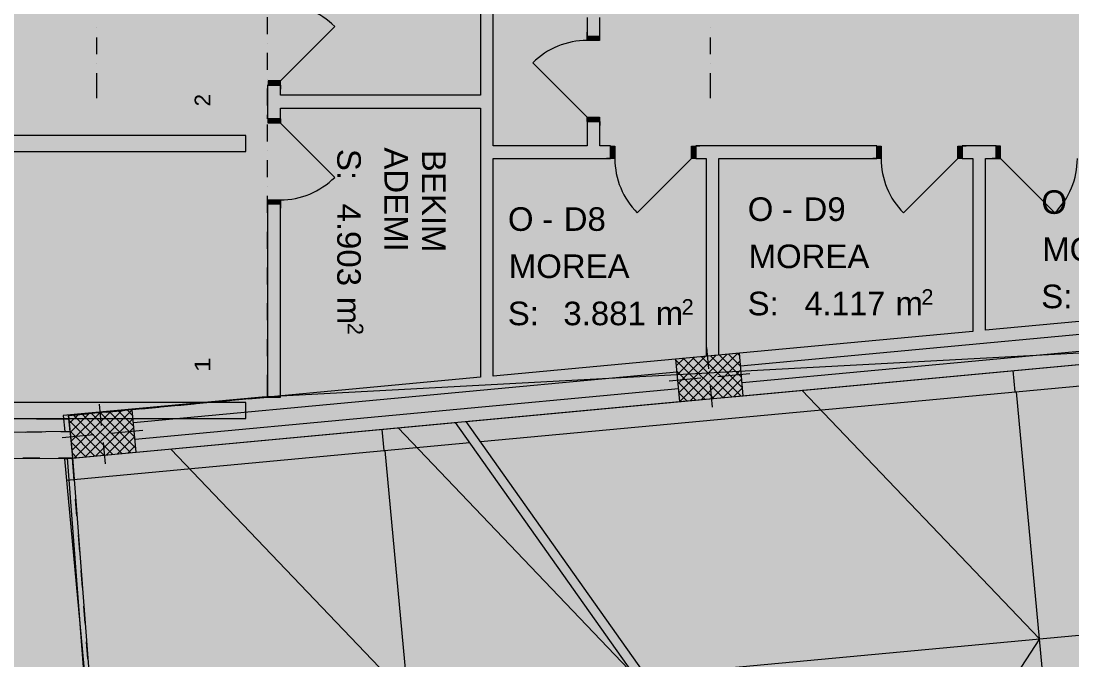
# Model space of a CAD drawing. Header units: centimetres. Extents: x -6805 to 4309, y -7338 to 617.
# Drawn here: x -1574 to -589, y -2376 to -1777 of the extents above; entities that cross this region are included whole.
import ezdxf

# ---------------------------------------------------------------- set-up
doc = ezdxf.new("R2010")
doc.units = ezdxf.units.CM
for name, color, linetype in [('PDF_ - DEPO_MOREA', 7, 'Continuous'), ('PDF_ - muret e reja_te kryera', 7, 'Continuous'), ('PDF_- DEPO', 7, 'Continuous'), ('PDF_- GARAZHE', 7, 'Continuous'), ('PDF_A - Muret', 7, 'Continuous'), ('PDF_A - Shtyllat', 7, 'Continuous')]:
    doc.layers.add(name, color=color, linetype=linetype)
for name, color, linetype, true_color in [('PDF_065 Möbel Einrichtung', 7, 'Continuous', 0x7f7f7f), ('PDF_2D Drafting - General', 7, 'Continuous', 0x7f7f7f), ('PDF_A - Akset', 7, 'Continuous', 0xfd4435), ('PDF_A - Pllaka Themel', 7, 'Continuous', 0x7f7f7f), ('PDF_A - Rampa', 7, 'Continuous', 0x7f7f7f)]:
    doc.layers.add(name, color=color, linetype=linetype, true_color=true_color)
doc.styles.add('PDF Arial', font='')
doc.styles.get('PDF Arial').set_extended_font_data('Arial')

msp = doc.modelspace()

# ---------------------------------------------------------------- hatches: boundary and pattern name
at = {"layer": 'PDF_ - DEPO_MOREA', "true_color": 0x029e21, "transparency": 33554559}
for points in [[(-1131.5, -1894.15), (-1131.5, -1588.89), (-958.09, -1589.37), (-958.09, -1634.4), (-926.82, -1634.4), (-926.82, -1762.04), (-1043.42, -1762.04), (-1043.42, -1894.15)], [(-669.61, -2067.08), (-669.61, -1906.16), (-347.85, -1906.16), (-324.32, -2011.04), (-395.85, -2027.11), (-387.54, -2040.82)]]:
    msp.add_hatch(color=104, dxfattribs=at).paths.add_polyline_path(points)
at = {"layer": 'PDF_2D Drafting - General', "true_color": 0xcccccc, "transparency": 33554559}
msp.add_hatch(color=254, dxfattribs=at).paths.add_polyline_path([(-2964.77, -5006.28), (-2964.77, -1594.37), (-452.44, -1594.37), (-125.36, -3048.55), (710.84, -2860.84), (1265.75, -5333.7), (419.6, -5523.57), (200.43, -4546.93), (-2030.95, -5054.69), (-2050.79, -4966.25), (-2246.45, -4966.25), (-2237.41, -5006.28)])
at = {"layer": 'PDF_A - Pllaka Themel', "true_color": 0xd5d5d5, "transparency": 33554559}
h = msp.add_hatch(color=254, dxfattribs=at)
h.paths.add_polyline_path([(-5581.92, -878.77), (-5581.92, -838.74), (-5656.99, -838.74), (-5656.99, -378.27), (-5641.97, -378.27), (-5641.97, 287.29), (-2884.66, 287.29), (-432.6, 287.29), (-419.79, 287.29), (978.3, 287.29), (978.3, -308.22), (1644.1, -308.22), (1644.1, -1142.36), (931.04, -1302.36), (1552.22, -1164.4), (1863.25, -2555.08), (1863.27, -2555.07), (2158.71, -3867.26), (2155.22, -3868.03), (2646.93, -6059.23), (2017.8, -6200.41), (2017.67, -6199.86), (-1597.03, -7011.01), (-1702.67, -6540.31), (-1846.28, -6572.52), (-1976.98, -6060.13), (-1982.53, -5964.43), (-1838.96, -5932.29), (-2055.74, -4966.25), (-2419.29, -4966.25), (-2929.7, -4966.25), (-2929.7, -2144.79), (-2909.68, -2144.79), (-2904.73, -1595.67), (-4731.2, -1619.36), (-4671.15, -1619.36), (-4671.15, -2159.83), (-5099.03, -2159.81), (-5102.54, -2159.76), (-5106.05, -2159.61), (-5109.55, -2159.37), (-5113.04, -2159.02), (-5116.52, -2158.59), (-5119.99, -2158.04), (-5123.44, -2157.41), (-5126.87, -2156.67), (-5130.27, -2155.85), (-5133.66, -2154.92), (-5137.02, -2153.9), (-5140.35, -2152.79), (-5143.64, -2151.59), (-5146.9, -2150.29), (-5150.13, -2148.9), (-5153.31, -2147.42), (-5156.45, -2145.85), (-5159.54, -2144.2), (-5162.59, -2142.46), (-5165.59, -2140.63), (-5168.53, -2138.72), (-5171.42, -2136.74), (-5174.26, -2134.66), (-5177.03, -2132.51), (-5179.74, -2130.29), (-5182.39, -2127.99), (-5184.97, -2125.61), (-5187.49, -2123.17), (-5189.94, -2120.65), (-5192.31, -2118.06), (-5194.61, -2115.42), (-5196.84, -2112.71), (-5198.99, -2109.93), (-5201.06, -2107.1), (-5203.05, -2104.21), (-5204.96, -2101.26), (-5206.78, -2098.27), (-5208.52, -2095.21), (-5210.18, -2092.12), (-5211.74, -2088.99), (-5213.22, -2085.8), (-5214.61, -2082.58), (-5215.9, -2079.32), (-5217.11, -2076.02), (-5218.22, -2072.69), (-5219.24, -2069.33), (-5220.16, -2065.95), (-5220.99, -2062.55), (-5221.72, -2059.11), (-5222.36, -2055.66), (-5222.9, -2052.19), (-5223.34, -2048.71), (-5223.69, -2045.22), (-5223.93, -2041.71), (-5224.08, -2038.21), (-5224.13, -2034.71), (-5224.12, -1589.37), (-5276.67, -1564.36), (-5842.14, -1564.36), (-5842.14, -878.77)])
h.paths.add_polyline_path([(-1884.8, -2746.4), (-1725.78, -2754.1), (-263.28, -2617.91), (-272.05, -2578.85), (-296.78, -2580.25), (-343.47, -2075.77), (-1348.13, -2129.78), (-1534.78, -2147.18), (-1533.4, -2162.02), (-1836.78, -2167.48), (-1836.78, -2147.45), (-1876.81, -2147.45), (-1876.81, -2187.49), (-1531.07, -2187.03), (-1493.33, -2681.24), (-1884.8, -2706.36)])
h.paths.add_polyline_path([(-452.61, -1589.37), (-91.92, -1583.39), (-92.31, -1174.02), (283, -1174.02), (283, -828.73), (-419.79, -828.73), (-427.6, -828.73), (-452.61, -828.73)])
h.paths.add_polyline_path([(413.21, -3713.81), (401.11, -3715.64), (389.02, -3717.55), (376.94, -3719.54), (364.87, -3721.61), (352.83, -3723.77), (340.79, -3726.01), (328.77, -3728.32), (316.77, -3730.71), (304.78, -3733.18)])
at = {"layer": 'PDF_A - Pllaka Themel', "true_color": 0xbfbfbf, "transparency": 33554559}
h = msp.add_hatch(color=9, dxfattribs=at)
h.paths.add_polyline_path([(-5637.01, -378.27), (-5637.01, -315.22), (-447.66, -308.19), (-447.66, -308.22), (963.52, -308.22), (963.52, -763.68), (936, -763.68), (936, -863.76), (963.52, -863.76), (964.76, -1337.14), (925.69, -1345.91), (892.3, -1353.4), (988.45, -1782.56), (1104.37, -2300.85), (1195.01, -2706.12), (1170.59, -2711.59), (1193.36, -2813.05), (1455.74, -3983.06), (1827.47, -5638.02), (1828.36, -5640.74), (1829.15, -5643.5), (1829.85, -5646.27), (1830.45, -5649.07), (1830.96, -5651.88), (1831.36, -5654.72), (1831.66, -5657.56), (1831.87, -5660.41), (1831.97, -5663.28), (1831.97, -5666.14), (1831.89, -5669), (1831.69, -5671.85), (1831.39, -5674.7), (1831, -5677.54), (1830.51, -5680.35), (1829.92, -5683.16), (1829.24, -5685.93), (1828.46, -5688.68), (1827.57, -5691.41), (1826.6, -5694.1), (1825.54, -5696.75), (1824.38, -5699.37), (1823.12, -5701.94), (1821.78, -5704.47), (1820.36, -5706.95), (1818.84, -5709.39), (1817.26, -5711.76), (1815.57, -5714.08), (1813.81, -5716.34), (1811.98, -5718.54), (1810.07, -5720.67), (1808.09, -5722.73), (1806.03, -5724.72), (1803.91, -5726.64), (1801.72, -5728.48), (1799.47, -5730.25), (1797.16, -5731.93), (1794.79, -5733.54), (1792.36, -5735.06), (1789.88, -5736.5), (1787.36, -5737.84), (1784.8, -5739.1), (1782.18, -5740.27), (1779.53, -5741.34), (1776.84, -5742.32), (-1865.84, -6559.76), (-1972.03, -6060.13), (1187.39, -5351.16), (1189.51, -5350.66), (1191.61, -5350.07), (1193.68, -5349.39), (1195.73, -5348.62), (1197.73, -5347.75), (1199.69, -5346.8), (1201.61, -5345.77), (1203.49, -5344.64), (1205.3, -5343.44), (1207.07, -5342.15), (1208.77, -5340.79), (1210.42, -5339.35), (1212, -5337.85), (1213.51, -5336.27), (1214.94, -5334.62), (1216.3, -5332.92), (1217.59, -5331.15), (1218.79, -5329.34), (1219.92, -5327.46), (1220.96, -5325.54), (1221.91, -5323.58), (1222.78, -5321.58), (1223.55, -5319.53), (1224.23, -5317.46), (1224.82, -5315.36), (1225.32, -5313.24), (1225.72, -5311.09), (1226.02, -5308.93), (1226.23, -5306.75), (1226.34, -5304.58), (1226.35, -5302.4), (1226.28, -5300.21), (1226.1, -5298.04), (1225.82, -5295.88), (1225.45, -5293.73), (1224.97, -5291.59), (967.71, -4147.99), (967.16, -4145.82), (966.5, -4143.68), (965.76, -4141.58), (964.92, -4139.51), (963.99, -4137.47), (962.97, -4135.49), (961.86, -4133.55), (960.67, -4131.65), (959.39, -4129.82), (958.04, -4128.05), (956.6, -4126.34), (955.09, -4124.68), (953.5, -4123.11), (951.86, -4121.6), (950.14, -4120.18), (948.36, -4118.82), (946.52, -4117.55), (944.63, -4116.36), (942.68, -4115.26), (940.7, -4114.24), (938.66, -4113.31), (936.59, -4112.48), (934.48, -4111.74), (932.34, -4111.1), (930.17, -4110.55), (927.98, -4110.1), (925.78, -4109.75), (923.56, -4109.49), (921.33, -4109.34), (919.09, -4109.28), (916.86, -4109.32), (914.63, -4109.47), (912.41, -4109.71), (910.2, -4110.05), (908.01, -4110.49), (526.4, -4196.13), (467.81, -4209.28), (455.58, -4213.1), (443.37, -4217.02), (431.2, -4221.04), (419.06, -4225.14), (406.95, -4229.34), (394.87, -4233.64), (382.82, -4238.02), (370.82, -4242.51), (358.84, -4247.08), (346.9, -4251.74), (335, -4256.5), (323.13, -4261.35), (311.3, -4266.29), (299.52, -4271.32), (287.76, -4276.44), (276.06, -4281.65), (264.38, -4286.96), (252.76, -4292.35), (241.17, -4297.83), (229.62, -4303.41), (218.13, -4309.06), (206.67, -4314.81), (195.26, -4320.65), (183.89, -4326.58), (172.57, -4332.6), (161.3, -4338.69), (150.07, -4344.88), (138.9, -4351.16), (127.76, -4357.52), (116.69, -4363.96), (105.66, -4370.49), (94.67, -4377.1), (83.75, -4383.8), (72.87, -4390.59), (62.05, -4397.46), (51.28, -4404.41), (40.57, -4411.44), (29.91, -4418.56), (19.3, -4425.76), (8.75, -4433.04), (-1.74, -4440.41), (-13.44, -4447.77), (-25.18, -4455.07), (-36.98, -4462.26), (-48.83, -4469.39), (-60.73, -4476.42), (-72.67, -4483.38), (-84.67, -4490.25), (-96.72, -4497.03), (-108.81, -4503.72), (-120.96, -4510.33), (-133.14, -4516.85), (-145.38, -4523.29), (-157.66, -4529.64), (-169.99, -4535.9), (-182.35, -4542.07), (-194.77, -4548.16), (-207.22, -4554.16), (-219.72, -4560.06), (-232.26, -4565.88), (-244.84, -4571.62), (-257.46, -4577.25), (-270.12, -4582.81), (-282.82, -4588.26), (-295.56, -4593.64), (-308.33, -4598.91), (-321.15, -4604.1), (-333.99, -4609.2), (-346.88, -4614.21), (-359.81, -4619.12), (-372.76, -4623.95), (-385.74, -4628.67), (-398.77, -4633.31), (-411.82, -4637.86), (-424.92, -4642.31), (-438.03, -4646.67), (-451.18, -4650.93), (-464.37, -4655.11), (-477.57, -4659.18), (-490.81, -4663.17), (-2040.76, -5010.98), (-2050.79, -4966.25), (-2414.34, -4966.25), (-2414.34, -4749.36), (-2414.57, -2387.78), (-2414.58, -2276.48), (-2415.05, -2272.78), (-2415.63, -2269.1), (-2416.31, -2265.43), (-2417.08, -2261.78), (-2417.93, -2258.14), (-2418.89, -2254.54), (-2419.94, -2250.96), (-2421.09, -2247.41), (-2422.32, -2243.88), (-2423.65, -2240.39), (-2425.06, -2236.94), (-2426.57, -2233.53), (-2428.15, -2230.15), (-2429.84, -2226.82), (-2431.6, -2223.53), (-2433.45, -2220.29), (-2435.38, -2217.11), (-2437.39, -2213.97), (-2439.5, -2210.88), (-2441.67, -2207.85), (-2443.93, -2204.87), (-2446.26, -2201.96), (-2448.66, -2199.11), (-2451.13, -2196.32), (-2453.69, -2193.59), (-2456.31, -2190.94), (-2459, -2188.35), (-2461.74, -2185.84), (-2464.57, -2183.38), (-2467.45, -2181.02), (-2470.39, -2178.72), (-2473.38, -2176.5), (-2476.44, -2174.36), (-2479.55, -2172.3), (-2482.72, -2170.32), (-2485.93, -2168.43), (-2489.19, -2166.61), (-2492.5, -2164.89), (-2495.85, -2163.24), (-2499.24, -2161.69), (-2502.68, -2160.23), (-2506.15, -2158.85), (-2509.65, -2157.57), (-2513.18, -2156.38), (-2904.72, -2164.81), (-2899.72, -1589.37), (-2414.31, -1589.37), (-2414.31, -828.73), (-4726.25, -828.73), (-4726.25, -1619.36), (-5219.16, -1619.35), (-5219.16, -2036.14), (-5219.17, -2034.71), (-5219.16, -1589.37), (-5271.71, -1564.36), (-5253.39, -1564.36), (-5253.39, -878.77), (-5576.97, -878.77), (-5576.97, -838.74), (-5652.02, -838.74), (-5652.02, -378.27)])
h.paths.add_polyline_path([(-1883.87, -1589.37), (-1863.84, -1589.37), (-1863.84, -1634.38), (-1863.88, -1634.38), (-1863.88, -2147.18), (-1836.55, -2147.45), (-1871.85, -2147.45), (-1871.85, -2187.49), (-1831.82, -2187.43), (-1831.82, -2147.5), (-1529.51, -2150.6), (-1526.54, -2182.48), (-1488.38, -2681.24), (-1718.52, -2706.37), (-1879.85, -2706.36), (-1879.85, -2746.4), (-1720.83, -2754.1), (-221.28, -2598.22), (-135.83, -2979.09), (-1425.42, -3268.45), (-1880.43, -3268.45), (-1873.52, -4356.82), (-1873.76, -4358.94), (-1873.89, -4361.07), (-1873.93, -4363.2), (-1873.88, -4365.33), (-1873.71, -4367.46), (-1873.46, -4369.58), (-1873.11, -4371.68), (-1872.67, -4373.76), (-1872.13, -4375.84), (-1871.5, -4377.87), (-1870.77, -4379.88), (-1869.95, -4381.85), (-1869.05, -4383.78), (-1868.06, -4385.67), (-1866.97, -4387.5), (-1865.81, -4389.3), (-1864.58, -4391.03), (-1863.26, -4392.71), (-1861.87, -4394.32), (-1860.39, -4395.87), (-1858.86, -4397.35), (-1857.26, -4398.76), (-1855.59, -4400.1), (-1853.87, -4401.36), (-1852.09, -4402.54), (-1850.27, -4403.63), (-1848.39, -4404.64), (-1846.46, -4405.56), (-1844.51, -4406.4), (-1842.5, -4407.15), (-1840.47, -4407.79), (-1838.41, -4408.35), (-1836.33, -4408.82), (-1834.23, -4409.19), (-1832.12, -4409.47), (-1829.99, -4409.65), (-1827.86, -4409.72), (-1825.73, -4409.7), (-1823.6, -4409.59), (-1821.48, -4409.38), (-1819.37, -4409.07), (-657.92, -4148.44), (-657.8, -4148.96), (-640.87, -4142.08), (-623.98, -4135.12), (-607.12, -4128.08), (-590.3, -4120.94), (-573.52, -4113.7), (-556.78, -4106.38), (-540.08, -4098.97), (-523.41, -4091.48), (-506.79, -4083.89), (-490.21, -4076.22), (-473.66, -4068.46), (-457.17, -4060.61), (-440.7, -4052.67), (-424.29, -4044.65), (-407.92, -4036.54), (-391.58, -4028.34), (-375.3, -4020.05), (-359.06, -4011.68), (-342.86, -4003.22), (-326.71, -3994.68), (-310.6, -3986.05), (-294.54, -3977.33), (-278.53, -3968.52), (-262.57, -3959.64), (-246.65, -3950.67), (-230.77, -3941.62), (-214.95, -3932.48), (-199.18, -3923.26), (-183.46, -3913.95), (-171.76, -3907.67), (-160.01, -3901.48), (-148.21, -3895.39), (-136.38, -3889.37), (-124.5, -3883.45), (-112.58, -3877.6), (-100.62, -3871.85), (-88.61, -3866.18), (-76.56, -3860.6), (-64.48, -3855.1), (-52.35, -3849.7), (-40.19, -3844.39), (-27.98, -3839.16), (-15.74, -3834.02), (-3.46, -3828.97), (8.86, -3824), (21.21, -3819.14), (33.59, -3814.35), (46.01, -3809.67), (58.47, -3805.06), (70.95, -3800.56), (83.47, -3796.14), (96.03, -3791.81), (108.6, -3787.57), (121.22, -3783.42), (133.86, -3779.37), (146.53, -3775.41), (159.23, -3771.54), (171.96, -3767.76), (184.72, -3764.08), (197.49, -3760.49), (210.3, -3756.99), (223.14, -3753.59), (235.99, -3750.28), (248.88, -3747.06), (261.78, -3743.94), (274.7, -3740.9), (287.65, -3737.97), (300.62, -3735.12), (313.61, -3732.38), (326.61, -3729.72), (339.65, -3727.16), (352.69, -3724.7), (365.76, -3722.33), (378.83, -3720.06), (391.93, -3717.88), (405.04, -3715.79), (418.17, -3713.81), (787.26, -3630.98), (789.38, -3630.46), (791.47, -3629.84), (793.53, -3629.14), (795.57, -3628.34), (797.56, -3627.45), (799.52, -3626.48), (801.42, -3625.43), (803.29, -3624.3), (805.1, -3623.08), (806.86, -3621.79), (808.55, -3620.42), (810.19, -3618.97), (811.77, -3617.46), (813.27, -3615.88), (814.71, -3614.24), (816.07, -3612.54), (817.36, -3610.77), (818.57, -3608.95), (819.69, -3607.09), (820.73, -3605.17), (821.69, -3603.21), (822.57, -3601.21), (823.36, -3599.18), (824.06, -3597.11), (824.66, -3595.01), (825.17, -3592.89), (825.6, -3590.75), (825.93, -3588.6), (826.16, -3586.43), (826.3, -3584.25), (826.34, -3582.06), (826.3, -3579.89), (826.14, -3577.71), (825.91, -3575.54), (825.57, -3573.38), (825.14, -3571.24), (681.41, -2927.91), (734.37, -2916.03), (711.61, -2814.58), (658.74, -2826.44), (287.95, -1174.02), (287.95, -828.73), (-447.66, -828.73), (-1883.87, -828.73)])

# ---------------------------------------------------------------- linework, layer by layer
at = {"layer": 'PDF_ - DEPO_MOREA', "color": 104, "true_color": 0x029e21, "transparency": 33554559}
for points in [[(-1131.5, -2110.09), (-1131.5, -1906.16), (-931.68, -2091.49), (-931.83, -1906.16)], [(-919.82, -1906.16), (-681.62, -1906.16), (-919.78, -2090.38), (-681.62, -2068.2)]]:
    msp.add_solid(points, dxfattribs=at)
at = {"layer": 'PDF_ - muret e reja_te kryera', "lineweight": 0}
for points in [[(-1143.51, -1588.89), (-1143.51, -1789.06)], [(-1131.5, -1789.06), (-1131.5, -1588.89)], [(-1043.42, -1774.04), (-1043.42, -1791.32)], [(-1031.41, -1791.32), (-1031.41, -1774.04)], [(-1331.17, -1833.27), (-1280.21, -1782.32)], [(-1143.51, -1777.48), (-1143.51, -1846.78)], [(-1131.5, -1894.15), (-1131.5, -1777.48)], [(-1043.42, -1791.32), (-1043.42, -1787.62)], [(-1043.42, -1791.32), (-1043.42, -1787.62)], [(-1043.42, -1791.32), (-1043.42, -1787.62)], [(-1043.42, -1791.32), (-1031.92, -1791.32)], [(-1043.42, -1795.32), (-1043.42, -1791.32)], [(-1043.42, -1791.32), (-1031.92, -1791.32)], [(-1043.42, -1791.32), (-1031.92, -1791.32)], [(-1043.42, -1791.32), (-1031.92, -1791.32)], [(-1031.92, -1791.32), (-1031.41, -1791.32)], [(-1031.92, -1791.32), (-1031.92, -1795.32)], [(-1031.92, -1791.32), (-1031.41, -1791.32)], [(-1031.92, -1791.32), (-1031.41, -1791.32)], [(-1031.41, -1791.32), (-1031.41, -1787.62)], [(-1031.41, -1791.32), (-1031.41, -1787.62)], [(-1031.41, -1791.32), (-1031.41, -1787.62)], [(-1031.92, -1795.32), (-1043.42, -1795.32)], [(-1043.42, -1867.38), (-1094.38, -1816.43)], [(-1331.17, -1833.27), (-1342.67, -1833.27)], [(-1342.67, -1833.27), (-1342.67, -1837.27)], [(-1331.17, -1837.27), (-1331.17, -1833.27)], [(-1343.18, -1837.27), (-1343.18, -1840.98)], [(-1342.67, -1837.27), (-1343.18, -1837.27)], [(-1343.18, -1837.27), (-1343.18, -1868.8)], [(-1342.67, -1837.27), (-1343.18, -1837.27)], [(-1342.67, -1837.27), (-1343.18, -1837.27)], [(-1343.18, -1837.27), (-1343.18, -1840.98)], [(-1343.18, -1837.27), (-1343.18, -1840.98)], [(-1331.17, -1837.27), (-1342.67, -1837.27)], [(-1342.67, -1837.27), (-1331.17, -1837.27)], [(-1331.17, -1837.27), (-1342.67, -1837.27)], [(-1331.17, -1837.27), (-1342.67, -1837.27)], [(-1331.17, -1837.27), (-1331.17, -1840.98)], [(-1331.17, -1846.78), (-1331.17, -1837.27)], [(-1331.17, -1837.27), (-1331.17, -1840.98)], [(-1331.17, -1837.27), (-1331.17, -1840.98)], [(-1143.51, -1846.78), (-1331.17, -1846.78)], [(-1331.17, -1868.8), (-1331.17, -1858.79)], [(-1331.17, -1858.79), (-1143.51, -1858.79)], [(-1143.51, -1858.79), (-1143.51, -2111.21)], [(-1343.18, -1868.8), (-1343.18, -1865.1)], [(-1343.18, -1868.8), (-1343.18, -1865.1)], [(-1343.18, -1868.8), (-1343.18, -1865.1)], [(-1342.67, -1868.8), (-1343.18, -1868.8)], [(-1342.67, -1868.8), (-1343.18, -1868.8)], [(-1342.67, -1868.8), (-1343.18, -1868.8)], [(-1331.17, -1868.8), (-1342.67, -1868.8)], [(-1342.67, -1872.8), (-1342.67, -1868.8)], [(-1342.67, -1868.8), (-1331.17, -1868.8)], [(-1331.17, -1868.8), (-1342.67, -1868.8)], [(-1331.17, -1868.8), (-1342.67, -1868.8)], [(-1331.17, -1872.8), (-1342.67, -1872.8)], [(-1331.17, -1868.8), (-1331.17, -1865.1)], [(-1331.17, -1868.8), (-1331.17, -1865.1)], [(-1331.17, -1868.8), (-1331.17, -1865.1)], [(-1331.17, -1868.8), (-1331.17, -1872.8)], [(-1331.17, -1872.8), (-1280.21, -1923.76)], [(-1043.42, -1871.39), (-1043.42, -1867.38)], [(-1043.42, -1867.38), (-1031.92, -1867.38)], [(-1043.42, -1871.39), (-1043.42, -1875.1)], [(-1043.42, -1871.39), (-1031.92, -1871.39)], [(-1043.42, -1871.39), (-1043.42, -1894.15)], [(-1031.92, -1871.39), (-1043.42, -1871.39)], [(-1043.42, -1871.39), (-1031.92, -1871.39)], [(-1043.42, -1871.39), (-1031.92, -1871.39)], [(-1043.42, -1871.39), (-1043.42, -1875.1)], [(-1043.42, -1871.39), (-1043.42, -1875.1)], [(-1031.92, -1867.38), (-1031.92, -1871.39)], [(-1031.92, -1871.39), (-1031.41, -1871.39)], [(-1031.92, -1871.39), (-1031.41, -1871.39)], [(-1031.92, -1871.39), (-1031.41, -1871.39)], [(-1031.41, -1871.39), (-1031.41, -1875.1)], [(-1031.41, -1894.15), (-1031.41, -1871.39)], [(-1031.41, -1871.39), (-1031.41, -1875.1)], [(-1031.41, -1871.39), (-1031.41, -1875.1)], [(-1043.42, -1894.15), (-1131.5, -1894.15)], [(-1021.41, -1894.15), (-1031.41, -1894.15)], [(-1021.41, -1894.15), (-1025.11, -1894.15)], [(-1021.41, -1894.15), (-1025.11, -1894.15)], [(-1021.41, -1894.15), (-1025.11, -1894.15)], [(-1021.41, -1894.64), (-1021.41, -1894.15)], [(-1021.41, -1894.64), (-1021.41, -1894.15)], [(-1021.41, -1894.64), (-1021.41, -1894.15)], [(-1021.41, -1906.16), (-1021.41, -1894.64)], [(-1021.41, -1894.64), (-1017.41, -1894.64)], [(-1021.41, -1906.16), (-1021.41, -1894.64)], [(-1021.41, -1906.16), (-1021.41, -1894.64)], [(-1021.41, -1906.16), (-1021.41, -1894.64)], [(-1017.41, -1894.64), (-1017.41, -1906.16)], [(-945.34, -1906.16), (-945.34, -1894.64)], [(-945.34, -1894.64), (-941.34, -1894.64)], [(-941.34, -1894.15), (-937.63, -1894.15)], [(-941.34, -1894.64), (-941.34, -1894.15)], [(-771.69, -1894.15), (-941.34, -1894.15)], [(-941.34, -1894.64), (-941.34, -1894.15)], [(-941.34, -1894.64), (-941.34, -1894.15)], [(-941.34, -1894.15), (-937.63, -1894.15)], [(-941.34, -1894.15), (-937.63, -1894.15)], [(-941.34, -1906.16), (-941.34, -1894.64)], [(-941.34, -1894.64), (-941.34, -1906.16)], [(-941.34, -1906.16), (-941.34, -1894.64)], [(-941.34, -1906.16), (-941.34, -1894.64)], [(-771.69, -1894.15), (-775.4, -1894.15)], [(-771.69, -1894.15), (-775.4, -1894.15)], [(-771.69, -1894.15), (-775.4, -1894.15)], [(-771.69, -1894.64), (-771.69, -1894.15)], [(-771.69, -1894.64), (-771.69, -1894.15)], [(-771.69, -1894.64), (-771.69, -1894.15)], [(-771.69, -1906.16), (-771.69, -1894.64)], [(-771.69, -1894.64), (-767.69, -1894.64)], [(-771.69, -1906.16), (-771.69, -1894.64)], [(-771.69, -1906.16), (-771.69, -1894.64)], [(-771.69, -1906.16), (-771.69, -1894.64)], [(-767.69, -1894.64), (-767.69, -1906.16)], [(-695.63, -1906.16), (-695.63, -1894.64)], [(-695.63, -1894.64), (-691.62, -1894.64)], [(-691.62, -1894.15), (-687.93, -1894.15)], [(-691.62, -1894.64), (-691.62, -1894.15)], [(-659.6, -1894.15), (-691.62, -1894.15)], [(-691.62, -1894.64), (-691.62, -1894.15)], [(-691.62, -1894.64), (-691.62, -1894.15)], [(-691.62, -1894.15), (-687.93, -1894.15)], [(-691.62, -1894.15), (-687.93, -1894.15)], [(-691.62, -1906.16), (-691.62, -1894.64)], [(-691.62, -1894.64), (-691.62, -1906.16)], [(-691.62, -1906.16), (-691.62, -1894.64)], [(-691.62, -1906.16), (-691.62, -1894.64)], [(-659.6, -1894.15), (-663.3, -1894.15)], [(-659.6, -1894.15), (-663.3, -1894.15)], [(-659.6, -1894.15), (-663.3, -1894.15)], [(-659.6, -1894.64), (-659.6, -1894.15)], [(-659.6, -1894.64), (-659.6, -1894.15)], [(-659.6, -1894.64), (-659.6, -1894.15)], [(-659.6, -1906.16), (-659.6, -1894.64)], [(-655.6, -1894.64), (-659.6, -1894.64)], [(-659.6, -1894.64), (-659.6, -1906.16)], [(-659.6, -1906.16), (-659.6, -1894.64)], [(-659.6, -1906.16), (-659.6, -1894.64)], [(-655.6, -1906.16), (-655.6, -1894.64)], [(-1131.5, -1906.16), (-1021.41, -1906.16)], [(-1131.5, -2110.09), (-1131.5, -1906.16)], [(-1021.41, -1906.16), (-1025.11, -1906.16)], [(-1021.41, -1906.16), (-1025.11, -1906.16)], [(-1021.41, -1906.16), (-1025.11, -1906.16)], [(-1017.41, -1906.16), (-1021.41, -1906.16)], [(-945.34, -1906.16), (-996.3, -1957.11)], [(-941.34, -1906.16), (-945.34, -1906.16)], [(-941.34, -1906.16), (-937.63, -1906.16)], [(-941.34, -1906.16), (-931.83, -1906.16)], [(-941.34, -1906.16), (-937.63, -1906.16)], [(-941.34, -1906.16), (-937.63, -1906.16)], [(-931.83, -1906.16), (-931.83, -2091.5)], [(-919.82, -1906.16), (-771.69, -1906.16)], [(-919.82, -2090.38), (-919.82, -1906.16)], [(-771.69, -1906.16), (-775.4, -1906.16)], [(-771.69, -1906.16), (-775.4, -1906.16)], [(-771.69, -1906.16), (-775.4, -1906.16)], [(-767.69, -1906.16), (-771.69, -1906.16)], [(-695.63, -1906.16), (-746.59, -1957.11)], [(-691.62, -1906.16), (-695.63, -1906.16)], [(-691.62, -1906.16), (-687.93, -1906.16)], [(-691.62, -1906.16), (-681.62, -1906.16)], [(-691.62, -1906.16), (-687.93, -1906.16)], [(-691.62, -1906.16), (-687.93, -1906.16)], [(-681.62, -1906.16), (-681.62, -2068.2)], [(-669.61, -1906.16), (-659.6, -1906.16)], [(-669.61, -2067.08), (-669.61, -1906.16)], [(-659.6, -1906.16), (-663.3, -1906.16)], [(-659.6, -1906.16), (-663.3, -1906.16)], [(-659.6, -1906.16), (-663.3, -1906.16)], [(-659.6, -1906.16), (-655.6, -1906.16)], [(-655.6, -1906.16), (-604.65, -1957.11)], [(-1343.18, -1948.87), (-1343.18, -1952.58)], [(-1342.67, -1948.87), (-1343.18, -1948.87)], [(-1343.18, -1948.87), (-1343.18, -2129.78)], [(-1342.67, -1948.87), (-1343.18, -1948.87)], [(-1342.67, -1948.87), (-1343.18, -1948.87)], [(-1343.18, -1948.87), (-1343.18, -1952.58)], [(-1343.18, -1948.87), (-1343.18, -1952.58)], [(-1342.67, -1948.87), (-1342.67, -1944.87)], [(-1342.67, -1944.87), (-1331.17, -1944.87)], [(-1331.17, -1948.87), (-1342.67, -1948.87)], [(-1331.17, -1948.87), (-1342.67, -1948.87)], [(-1331.17, -1948.87), (-1342.67, -1948.87)], [(-1331.17, -1948.87), (-1342.67, -1948.87)], [(-1331.17, -1944.87), (-1331.17, -1948.87)], [(-1331.17, -1948.87), (-1331.17, -1952.58)], [(-1331.17, -2129.78), (-1331.17, -1948.87)], [(-1331.17, -1948.87), (-1331.17, -1952.58)], [(-1331.17, -1948.87), (-1331.17, -1952.58)], [(-1343.18, -2129.78), (-1331.17, -2129.78)]]:
    msp.add_lwpolyline(points, dxfattribs=at)
for centre, radius, start, end in [((-1331.18, -1833.31), 72.11, 45.01149, 89.98914), ((-1043.41, -1867.41), 72.09, 90.00577, 134.99288), ((-945.34, -1906.15), 72.07, 180.0049, 224.99961), ((-695.63, -1906.17), 72.06, 179.99382, 224.99023), ((-655.61, -1906.15), 72.07, 315.00089, 359.99447), ((-1331.18, -1872.76), 72.11, 270.01086, 314.98851)]:
    msp.add_arc(centre, radius, start, end, dxfattribs=at)
at = {"layer": 'PDF_ - muret e reja_te kryera', "transparency": 33554559}
for points in [[(-1143.51, -1588.89), (-1131.5, -1588.89), (-1143.51, -1789.06), (-1131.5, -1789.06)], [(-1043.42, -1774.04), (-1031.41, -1774.04), (-1043.42, -1791.32), (-1031.41, -1791.32)], [(-1143.51, -1777.48), (-1131.5, -1777.48), (-1143.51, -2111.21), (-1131.5, -2110.09)], [(-1331.17, -1837.27), (-1331.17, -1868.8), (-1343.18, -1837.27), (-1343.18, -1868.8)], [(-1143.51, -1846.78), (-1143.51, -1858.79), (-1331.17, -1846.78), (-1331.17, -1858.79)], [(-1043.42, -1894.15), (-1043.42, -1871.39), (-1031.41, -1894.15), (-1031.41, -1871.39)], [(-1131.5, -1894.15), (-1021.41, -1894.15), (-1131.5, -1906.16), (-1021.41, -1906.16)], [(-941.34, -1906.16), (-941.34, -1894.15), (-771.7, -1906.16), (-771.7, -1894.15)], [(-691.62, -1906.16), (-691.62, -1894.15), (-659.6, -1906.16), (-659.6, -1894.15)], [(-931.83, -1906.16), (-919.82, -1906.16), (-931.83, -2091.5), (-919.82, -2090.38)], [(-681.62, -1906.16), (-669.61, -1906.16), (-681.62, -2068.2), (-669.61, -2067.08)], [(-1343.18, -2129.78), (-1343.18, -1948.87), (-1331.17, -2129.78), (-1331.17, -1948.87)]]:
    msp.add_solid(points, dxfattribs=at)
at = {"layer": 'PDF_ - muret e reja_te kryera', "color": 7, "true_color": 0xffffff, "transparency": 33554559}
for points in [[(-1331.17, -1837.27), (-1343.18, -1837.27), (-1331.17, -1757.21), (-1343.18, -1757.21)], [(-1043.42, -1871.39), (-1043.42, -1791.32), (-1031.41, -1871.39), (-1031.41, -1791.32)], [(-1031.92, -1791.32), (-1031.92, -1795.32), (-1043.42, -1791.32), (-1043.42, -1795.32)], [(-1331.17, -1837.27), (-1342.67, -1837.27), (-1331.17, -1833.27), (-1342.67, -1833.27)], [(-1331.17, -1868.8), (-1331.17, -1948.87), (-1343.18, -1868.8), (-1343.18, -1948.87)], [(-1331.17, -1868.8), (-1331.17, -1872.8), (-1342.67, -1868.8), (-1342.67, -1872.8)], [(-1043.42, -1871.39), (-1043.42, -1867.38), (-1031.92, -1871.39), (-1031.92, -1867.38)], [(-941.34, -1906.16), (-1021.41, -1906.16), (-941.34, -1894.15), (-1021.41, -1894.15)], [(-1021.41, -1894.64), (-1017.41, -1894.64), (-1021.41, -1906.16), (-1017.41, -1906.16)], [(-941.34, -1906.16), (-945.34, -1906.16), (-941.34, -1894.64), (-945.34, -1894.64)], [(-691.62, -1906.16), (-771.7, -1906.16), (-691.62, -1894.15), (-771.7, -1894.15)], [(-771.7, -1894.64), (-767.69, -1894.64), (-771.7, -1906.16), (-767.69, -1906.16)], [(-691.62, -1906.16), (-695.64, -1906.16), (-691.62, -1894.64), (-695.64, -1894.64)], [(-659.6, -1906.16), (-659.6, -1894.15), (-579.54, -1906.16), (-579.54, -1894.15)], [(-659.6, -1906.16), (-659.6, -1894.64), (-655.6, -1906.16), (-655.6, -1894.64)], [(-1342.67, -1948.87), (-1342.67, -1944.87), (-1331.17, -1948.87), (-1331.17, -1944.87)]]:
    msp.add_solid(points, dxfattribs=at)
at = {"layer": 'PDF_- DEPO', "color": 254, "true_color": 0xccccff, "transparency": 33554559}
for points in [[(-1331.17, -1588.89), (-1143.51, -1588.89), (-1331.17, -1846.78), (-1143.51, -1846.78)], [(-1331.17, -2129.78), (-1331.17, -1858.79), (-1143.51, -2111.21), (-1143.51, -1858.79)]]:
    msp.add_solid(points, dxfattribs=at)
at = {"layer": 'PDF_- GARAZHE', "color": 254, "true_color": 0xccccff, "transparency": 33554559}
for points in [[(-1863.88, -1589.37), (-1344.97, -1589.37), (-1863.88, -1892.04), (-1344.97, -1892.04)], [(-1863.88, -1892.04), (-1344.97, -1892.04), (-1863.88, -2142.24), (-1344.97, -2142.24)]]:
    msp.add_solid(points, dxfattribs=at)
at = {"layer": 'PDF_065 Möbel Einrichtung', "lineweight": 0}
for points in [[(-1363.47, -1884.53), (-1863.88, -1884.53)], [(-1363.47, -1899.54), (-1363.47, -1884.53)], [(-1863.88, -1899.54), (-1363.47, -1899.54)], [(-1363.47, -2134.74), (-1863.88, -2134.74)], [(-1363.47, -2149.75), (-1363.47, -2134.74)], [(-1863.88, -2149.75), (-1363.47, -2149.75)]]:
    msp.add_lwpolyline(points, dxfattribs=at)
at = {"layer": 'PDF_065 Möbel Einrichtung', "color": 7, "true_color": 0xffffff, "transparency": 33554559}
for points in [[(-1363.47, -1899.54), (-1863.88, -1899.54), (-1363.47, -1884.53), (-1863.88, -1884.53)], [(-1363.47, -2149.75), (-1863.88, -2149.75), (-1363.47, -2134.74), (-1863.88, -2134.74)]]:
    msp.add_solid(points, dxfattribs=at)
at = {"layer": 'PDF_A - Akset', "color": 21, "lineweight": 0, "true_color": 0xff9955}
for points in [[(-1343.18, -1789.4), (-1343.18, -1773.51)], [(-1343.18, -1798.22), (-1343.18, -1798.22)], [(-1343.18, -1822.94), (-1343.18, -1807.05)], [(-1343.18, -1831.77), (-1343.18, -1831.77)], [(-1343.18, -1856.48), (-1343.18, -1840.59)], [(-1343.18, -1865.31), (-1343.18, -1865.31)], [(-1343.18, -1890.02), (-1343.18, -1874.14)], [(-1343.18, -1898.85), (-1343.18, -1898.85)], [(-1343.18, -1923.57), (-1343.18, -1907.68)], [(-1343.18, -1932.39), (-1343.18, -1932.39)], [(-1343.18, -1957.11), (-1343.18, -1941.22)], [(-1343.18, -1965.93), (-1343.18, -1965.93)], [(-1343.18, -1990.65), (-1343.18, -1974.76)], [(-1343.18, -1999.48), (-1343.18, -1999.48)], [(-1343.18, -2024.19), (-1343.18, -2008.3)], [(-1343.18, -2033.02), (-1343.18, -2033.02)], [(-1343.18, -2057.73), (-1343.18, -2041.85)], [(-1343.18, -2066.56), (-1343.18, -2066.56)], [(-1343.18, -2091.28), (-1343.18, -2075.39)], [(-1343.18, -2100.1), (-1343.18, -2100.1)], [(-1343.18, -2129.78), (-1343.18, -2108.93)], [(-1461.11, -2140.77), (-1445.28, -2139.29)], [(-1436.5, -2138.48), (-1436.5, -2138.48)], [(-1427.71, -2137.66), (-1411.89, -2136.18)], [(-1403.1, -2135.37), (-1403.1, -2135.37)], [(-1394.31, -2134.55), (-1378.49, -2133.08)], [(-1369.71, -2132.25), (-1369.71, -2132.25)], [(-1360.92, -2131.43), (-1343.18, -2129.78)], [(-1529.82, -2147.18), (-1512.09, -2145.52)], [(-1528.44, -2162.02), (-1529.82, -2147.18)], [(-1503.29, -2144.7), (-1503.29, -2144.7)], [(-1494.51, -2143.89), (-1478.69, -2142.41)], [(-1469.9, -2141.59), (-1469.9, -2141.59)], [(-1570.69, -2162.78), (-1554.81, -2162.49)], [(-1545.98, -2162.33), (-1545.98, -2162.33)], [(-1537.16, -2162.18), (-1528.44, -2162.02)], [(-1556.87, -2187.07), (-1572.76, -2187.1)], [(-1548.05, -2187.06), (-1548.05, -2187.06)], [(-1526.11, -2187.03), (-1539.21, -2187.05)], [(-1524.51, -2207.94), (-1526.11, -2187.03)], [(-1523.84, -2216.75), (-1523.84, -2216.75)], [(-1521.96, -2241.39), (-1523.17, -2225.55)], [(-1521.29, -2250.19), (-1521.29, -2250.19)], [(-1519.41, -2274.84), (-1520.62, -2258.99)], [(-1518.73, -2283.63), (-1518.73, -2283.63)], [(-1516.85, -2308.28), (-1518.07, -2292.44)], [(-1516.19, -2317.08), (-1516.19, -2317.08)], [(-1514.3, -2341.73), (-1515.51, -2325.88)], [(-1513.63, -2350.52), (-1513.63, -2350.52)], [(-1511.75, -2375.17), (-1512.95, -2359.33)]]:
    msp.add_lwpolyline(points, dxfattribs=at)
at = {"layer": 'PDF_A - Akset', "lineweight": 0}
for points in [[(-1503.55, -1783.69), (-1503.55, -1783.69)], [(-928.06, -1783.69), (-928.06, -1783.69)], [(-1503.55, -1792.52), (-1503.55, -1808.41)], [(-928.06, -1792.52), (-928.06, -1808.41)], [(-1503.55, -1817.24), (-1503.55, -1817.24)], [(-928.06, -1817.24), (-928.06, -1817.24)], [(-1503.55, -1826.06), (-1503.55, -1849.59)], [(-928.06, -1826.06), (-928.06, -1849.59)]]:
    msp.add_lwpolyline(points, dxfattribs=at)
at = {"layer": 'PDF_A - Muret', "lineweight": 0}
for points in [[(-392.67, -2041.3), (-669.61, -2067.08)], [(-899.49, -2100.55), (-390.01, -2053.11)], [(-681.62, -2068.2), (-900.6, -2088.59)], [(-386.48, -2068.87), (-898.01, -2116.49)], [(-896.88, -2128.45), (-383.82, -2080.69)], [(-960.39, -2094.16), (-1131.5, -2110.09)], [(-1468.92, -2153.57), (-959.27, -2106.12)], [(-1143.51, -2111.21), (-1470.03, -2141.6)], [(-957.79, -2122.06), (-1467.43, -2169.51)], [(-1466.32, -2181.47), (-956.68, -2134.02)]]:
    msp.add_lwpolyline(points, dxfattribs=at)
at = {"layer": 'PDF_A - Muret', "transparency": 33554559}
for points in [[(-900.6, -2088.59), (-392.67, -2041.3), (-899.49, -2100.55), (-390.01, -2053.11)], [(-898.01, -2116.49), (-386.48, -2068.87), (-896.88, -2128.45), (-383.82, -2080.69)], [(-960.39, -2094.16), (-959.27, -2106.12), (-1470.03, -2141.6), (-1468.92, -2153.57)], [(-1467.43, -2169.51), (-957.79, -2122.07), (-1466.32, -2181.47), (-956.68, -2134.02)]]:
    msp.add_solid(points, dxfattribs=at)
at = {"layer": 'PDF_A - Pllaka Themel', "lineweight": 0}
for points in [[(-343.47, -2075.77), (-1348.13, -2129.78)], [(-1348.13, -2129.78), (-1534.78, -2147.18)], [(-1831.82, -2147.5), (-1529.51, -2150.6)], [(-1534.78, -2147.18), (-1533.4, -2162.02)], [(-1529.51, -2150.6), (-1526.54, -2182.48)], [(-1533.4, -2162.02), (-1836.78, -2167.48)], [(-1876.81, -2187.49), (-1531.07, -2187.03)], [(-1531.07, -2187.03), (-1493.33, -2681.24)], [(-1526.54, -2182.48), (-1488.38, -2681.24)]]:
    msp.add_lwpolyline(points, dxfattribs=at)
at = {"layer": 'PDF_A - Rampa', "lineweight": 0}
for points in [[(-1156.8, -2152.66), (-343.63, -2076.95)], [(-1143.44, -2171.52), (-341.78, -2096.88)], [(-1143.44, -2171.52), (-341.78, -2096.88)], [(-643.92, -2104.9), (-642.07, -2124.83)], [(-841.9, -2123.34), (-619.16, -2356.43)], [(-643.4, -2124.96), (-643.4, -2124.96)], [(-597.59, -2588.15), (-640.74, -2124.71)], [(-1533.57, -2187.74), (-1166.78, -2153.58)], [(-1220.79, -2158.61), (-998.06, -2391.71)], [(-829.33, -2629.83), (-1166.78, -2153.58)], [(-819.36, -2628.9), (-1156.8, -2152.66)], [(-1235.94, -2160.02), (-1234.08, -2179.96)], [(-1531.71, -2207.67), (-1153.41, -2172.45)], [(-1531.71, -2207.67), (-1153.41, -2172.45)], [(-1433.91, -2178.46), (-1211.18, -2411.55)], [(-1533.57, -2187.74), (-1486.71, -2691.03)], [(-1235.41, -2180.08), (-1235.41, -2180.08)], [(-1189.61, -2643.27), (-1232.75, -2179.84)], [(-988.08, -2390.78), (-320.21, -2328.6)], [(-619.16, -2356.43), (-795.04, -2626.63)]]:
    msp.add_lwpolyline(points, dxfattribs=at)
at = {"layer": 'PDF_A - Rampa', "color": 7, "true_color": 0xffffff, "transparency": 33554559}
msp.add_solid([(-1533.57, -2187.74), (-1166.78, -2153.58), (-1486.71, -2691.03), (-829.34, -2629.83)], dxfattribs=at)
at = {"layer": 'PDF_A - Shtyllat', "lineweight": 0}
for points in [[(-900.6, -2088.59), (-960.39, -2094.16)], [(-956.47, -2134), (-912.13, -2089.66)], [(-946.32, -2133.06), (-901.99, -2088.72)], [(-929.38, -2103.33), (-931.24, -2083.41)], [(-899.46, -2100.85), (-910.77, -2089.54)], [(-900.4, -2090.71), (-902.36, -2088.76)], [(-896.88, -2128.45), (-900.6, -2088.59)], [(-960.39, -2094.16), (-956.68, -2134.02)], [(-924.49, -2131.02), (-960.29, -2095.22)], [(-959.8, -2100.53), (-952.71, -2093.45)], [(-959.02, -2108.94), (-942.57, -2092.5)], [(-958.23, -2117.36), (-932.42, -2091.55)], [(-957.45, -2125.77), (-922.28, -2090.61)], [(-916.08, -2130.24), (-952.86, -2093.46)], [(-907.66, -2129.45), (-944.44, -2092.68)], [(-936.18, -2132.11), (-899.93, -2095.85)], [(-899.24, -2128.67), (-936.03, -2091.89)], [(-897.57, -2121.14), (-927.61, -2091.11)], [(-898.51, -2111), (-919.19, -2090.32)], [(-932.91, -2131.8), (-959.35, -2105.37)], [(-926.03, -2131.16), (-899.14, -2104.27)], [(-920.66, -2110.56), (-890.77, -2107.77)], [(-936.61, -2112.04), (-966.51, -2114.83)], [(-941.32, -2132.59), (-958.4, -2115.51)], [(-928.64, -2111.3), (-928.64, -2111.3)], [(-927.9, -2119.28), (-926.04, -2139.21)], [(-915.89, -2130.22), (-898.36, -2112.69)], [(-949.74, -2133.37), (-957.46, -2125.66)], [(-956.68, -2134.02), (-896.88, -2128.45)], [(-905.74, -2129.27), (-897.57, -2121.1)], [(-1498.81, -2156.35), (-1500.67, -2136.42)], [(-1470.03, -2141.6), (-1529.82, -2147.18)], [(-1529.82, -2147.18), (-1526.11, -2187.03)], [(-1529.13, -2154.65), (-1520.82, -2146.34)], [(-1528.35, -2163.06), (-1510.67, -2145.39)], [(-1527.56, -2171.49), (-1500.53, -2144.45)], [(-1526.78, -2179.9), (-1490.38, -2143.51)], [(-1488.39, -2183.53), (-1525.18, -2146.74)], [(-1524.57, -2186.89), (-1480.24, -2142.55)], [(-1479.98, -2182.75), (-1516.77, -2145.96)], [(-1514.43, -2185.95), (-1470.09, -2141.61)], [(-1471.56, -2181.96), (-1508.35, -2145.18)], [(-1466.68, -2177.65), (-1499.93, -2144.39)], [(-1467.62, -2167.5), (-1491.51, -2143.61)], [(-1468.57, -2157.36), (-1483.1, -2142.82)], [(-1469.51, -2147.21), (-1474.68, -2142.04)], [(-1466.32, -2181.47), (-1470.03, -2141.6)], [(-1496.82, -2184.3), (-1529.4, -2151.72)], [(-1504.28, -2185), (-1469.25, -2149.98)], [(-1494.14, -2184.06), (-1468.47, -2158.4)], [(-1506.04, -2165.06), (-1535.94, -2167.85)], [(-1505.23, -2185.09), (-1528.45, -2161.87)], [(-1498.07, -2164.32), (-1498.07, -2164.32)], [(-1490.1, -2163.58), (-1460.2, -2160.79)], [(-1483.99, -2183.12), (-1467.69, -2166.81)], [(-1513.65, -2185.87), (-1527.51, -2172.01)], [(-1497.33, -2172.3), (-1495.48, -2192.22)], [(-1473.85, -2182.17), (-1466.91, -2175.22)], [(-1522.06, -2186.66), (-1526.57, -2182.16)], [(-1526.11, -2187.03), (-1466.32, -2181.47)]]:
    msp.add_lwpolyline(points, dxfattribs=at)
at = {"layer": 'PDF_A - Shtyllat', "color": 8, "true_color": 0x7f7f7f, "transparency": 33554559}
for points in [[(-900.6, -2088.59), (-896.88, -2128.45), (-960.39, -2094.16), (-956.68, -2134.02)], [(-1470.03, -2141.6), (-1466.32, -2181.47), (-1529.82, -2147.18), (-1526.11, -2187.03)]]:
    msp.add_solid(points, dxfattribs=at)

# ---------------------------------------------------------------- texts
at = {"layer": 'PDF_ - DEPO_MOREA', "attachment_point": 7, "style": 'PDF Arial'}
for s, insert, char_height in [('\\W0.999289;O', (-617.31, -1958.3), 22.1067), ('\\W0.999289;O', (-1117.69, -1974.24), 22.1067), ('\\W1.000907;D8', (-1065.34, -1974.24), 22.1067), ('\\W0.999289;O', (-892.73, -1964.94), 22.1067), ('\\W1.000907;D9', (-840.37, -1964.94), 22.1067), ('\\W1.000575;-', (-860.65, -1964.56), 22.1067), ('\\W1.000575;-', (-1085.62, -1973.86), 22.1067), ('\\W1.000757;MOREA', (-616.51, -2002.53), 22.1067), ('\\W1.000757;MOREA', (-891.93, -2009.17), 22.1067), ('\\W1.000757;MOREA', (-1116.89, -2018.47), 22.1067), ('\\W1.002323;S:', (-892.85, -2053.41), 22.1067), ('\\W1.001521;2', (-729.83, -2043.25), 14.5905), ('\\W1.002323;S:', (-617.44, -2046.76), 22.1067), ('\\W1.002323;S:', (-1117.82, -2062.71), 22.1067), ('\\W1.001428;3.881', (-1065.69, -2062.72), 22.1067), ('\\W1.001521;2', (-954.77, -2052.55), 14.5905), ('\\W0.977090;4.117', (-839.34, -2053.03), 22.1067), ('\\W1.000270;m', (-754.12, -2053.03), 22.1067), ('\\W1.000270;m', (-979.09, -2062.33), 22.1067)]:
    msp.add_mtext(s, dxfattribs=dict(at, insert=insert, char_height=char_height))
at = {"layer": 'PDF_- DEPO', "attachment_point": 7, "rotation": 270, "style": 'PDF Arial'}
for s, insert, char_height in [('\\W1.002323;S:', (-1278.11, -1897.06), 22.1067), ('\\W1.001142;ADEMI', (-1233.52, -1895.64), 22.1067), ('\\W1.000778;BEKIM', (-1198.14, -1897.96), 22.1067), ('\\W1.001121;4.903', (-1278.12, -1948.29), 22.1067), ('\\W1.000270;m', (-1277.73, -2035.8), 22.1067), ('\\W1.001521;2', (-1267.97, -2060.11), 14.5905)]:
    msp.add_mtext(s, dxfattribs=dict(at, insert=insert, char_height=char_height))
at = {"layer": 'PDF_065 Möbel Einrichtung', "char_height": 14.7378, "attachment_point": 7, "rotation": 89.9, "style": 'PDF Arial'}
for s, insert in [('\\W1.016485;2', (-1396.84, -1857.23)), ('\\W1.191871;1', (-1396.84, -2106.31))]:
    msp.add_mtext(s, dxfattribs=dict(at, insert=insert))

doc.saveas('drawing.dxf')
